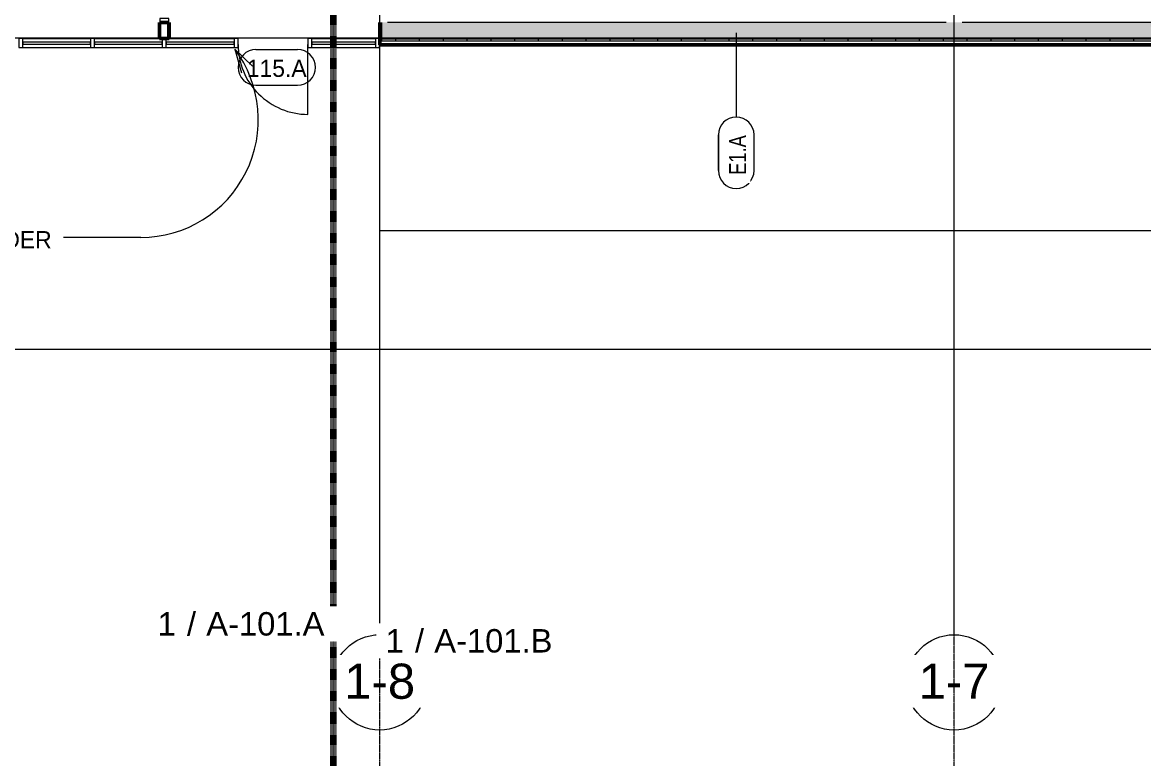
# Model space of a CAD drawing. Header units: inches. Extents: x 15537 to 31673, y -30778 to -16067.
# Drawn here: x 24064 to 24629, y -23158 to -22787 of the extents above; entities that cross this region are included whole.
import ezdxf

# ---------------------------------------------------------------- set-up
doc = ezdxf.new("R2010")
doc.units = ezdxf.units.IN
doc.header["$MEASUREMENT"] = 0
doc.linetypes.add('Dash', pattern=[0.25, 0.125, -0.125])
doc.linetypes.add('Grid Line 1_2_', pattern=[0.875, 0.5, -0.125, 0.125, -0.125])
for name, color, linetype, lineweight in [('A-ANNO-MATC', 214, 'Dash', 140), ('A-DOOR', 31, 'Continuous', 13), ('A-DOOR-IDEN', 31, 'Continuous', 9), ('A-GLAZ-CURT', 52, 'Continuous', 9), ('A-GLAZ-CWMG', 51, 'Continuous', 9), ('A-WALL', 113, 'Continuous', 13), ('A-WALL-IDEN', 211, 'Continuous', 9), ('A-WALL-PATT', 111, 'Continuous', 50), ('Conc', 7, 'Continuous', 9), ('G-ANNO-SYMB', 111, 'Continuous', 9), ('G-ANNO-TEXT', 231, 'Continuous', 9), ('I-WALL', 2, 'Continuous', 13), ('S-GRID', 1, 'Continuous', 9), ('S-GRID-IDEN', 1, 'Continuous', 9)]:
    doc.layers.add(name, color=color, linetype=linetype, lineweight=lineweight)
doc.styles.add('Arial', font='arial.ttf', dxfattribs={"height": 17.703593})
doc.styles.add('Arial_2', font='arial.ttf', dxfattribs={"height": 0.122942})
doc.styles.add('Arial_3', font='arial.ttf', dxfattribs={"height": 11.802395})
doc.styles.add('Century Gothic', font='GOTHIC.TTF', dxfattribs={"height": 8.622671})
doc.styles.add('Century Gothic_1', font='GOTHIC.TTF', dxfattribs={"width": 0.8, "height": 8.622671})

# ---------------------------------------------------------------- blocks, each defined once
blk = doc.blocks.new('System Panel - Exterior Glazing-1307209-First Floor Plan - Enlarged')
at = {"layer": 'A-GLAZ-CURT', "lineweight": 13}
for p, q in [((16.03125, -0.25), (-16.03125, -0.25)), ((-16.03125, -0.25), (-16.03125, -1.25)), ((-16.03125, -1.25), (16.03125, -1.25)), ((16.03125, -1.25), (16.03125, -0.25))]:
    blk.add_line(p, q, dxfattribs=at)
at = {"layer": 'A-GLAZ-CURT'}
for p, q in [((-16.03125, -1.25), (-16.03125, -0.25)), ((16.03125, -0.25), (-16.03125, -0.25)), ((-16.03125, -1.25), (16.03125, -1.25)), ((16.03125, -0.25), (16.03125, -1.25))]:
    blk.add_line(p, q, dxfattribs=at)
blk = doc.blocks.new('Door_Single_Storefront - one-1371399-First Floor Plan - Enlarged')
at = {"layer": 'A-DOOR'}
blk.add_line((-17.59375, 35.1875), (-17.59375, 0), dxfattribs=at)
blk.add_arc((-17.59375, 0), 35.1875, 360, 90, dxfattribs=at)
blk = doc.blocks.new('System Panel - Exterior Glazing-827433-First Floor Plan - Enlarged')
at = {"layer": 'A-GLAZ-CURT', "lineweight": 13}
for p, q in [((17.09375, -0.25), (-17.09375, -0.25)), ((-17.09375, -0.25), (-17.09375, -1.25)), ((-17.09375, -1.25), (17.09375, -1.25)), ((17.09375, -1.25), (17.09375, -0.25))]:
    blk.add_line(p, q, dxfattribs=at)
at = {"layer": 'A-GLAZ-CURT'}
for p, q in [((-17.09375, -1.25), (-17.09375, -0.25)), ((17.09375, -0.25), (-17.09375, -0.25)), ((-17.09375, -1.25), (17.09375, -1.25)), ((17.09375, -0.25), (17.09375, -1.25))]:
    blk.add_line(p, q, dxfattribs=at)
blk = doc.blocks.new('Rectangular Mullion - Exterior 2_ x 4_5_-1307206-First Floor Plan - Enlarged')
at = {"layer": 'A-GLAZ-CWMG'}
for p, q in [((24209.7, -22795.43), (24241.77, -22795.43)), ((24209.7, -22799.93), (24241.77, -22799.93))]:
    blk.add_line(p, q, dxfattribs=at)
blk = doc.blocks.new('Rectangular Mullion - Exterior 2_ x 4_5_-1146644-First Floor Plan - Enlarged')
at = {"layer": 'A-GLAZ-CWMG'}
for p, q in [((24136.33, -22799.93), (24170.52, -22799.93)), ((24137.7, -22795.43), (24170.52, -22795.43))]:
    blk.add_line(p, q, dxfattribs=at)
blk = doc.blocks.new('Rectangular Mullion - Exterior 2_ x 4_5_-769200-First Floor Plan - Enlarged')
at = {"layer": 'A-GLAZ-CWMG'}
for p, q in [((24100.14, -22795.43), (24132.95, -22795.43)), ((24100.14, -22799.93), (24134.33, -22799.93))]:
    blk.add_line(p, q, dxfattribs=at)
blk = doc.blocks.new('Rectangular Mullion - Exterior 2_ x 4_5_-1142342-First Floor Plan - Enlarged')
at = {"layer": 'A-GLAZ-CWMG', "lineweight": 20}
for p, q in [((0, 3), (-2, 3)), ((-2, 3), (-2, -1.5)), ((0, -1.5), (0, 3)), ((-2, -1.5), (0, -1.5))]:
    blk.add_line(p, q, dxfattribs=at)
blk = doc.blocks.new('Rectangular Mullion - Exterior 2_ x 4_5_-1115231-First Floor Plan - Enlarged')
at = {"layer": 'A-GLAZ-CWMG', "lineweight": 20}
for p, q in [((-1, 3), (1, 3)), ((-1, -1.5), (-1, 3)), ((1, 3), (1, -1.5)), ((1, -1.5), (-1, -1.5))]:
    blk.add_line(p, q, dxfattribs=at)
blk = doc.blocks.new('Rectangular Mullion - Exterior 2_ x 4_5_-V13-First Floor Plan - Enlarged')
at = {"layer": 'A-GLAZ-CWMG'}
for p, q in [((26281.52, -22795.37), (26281.52, -22761.18)), ((26286.02, -22795.37), (26286.02, -22761.18))]:
    blk.add_line(p, q, dxfattribs=at)
blk = doc.blocks.new('Rectangular Mullion - Exterior 2_ x 4_5_-1142495-First Floor Plan - Enlarged')
at = {"layer": 'A-GLAZ-CWMG', "lineweight": 20}
for p, q in [((0, 3), (-2, 3)), ((-2, 3), (-2, -1.5)), ((0, -1.5), (0, 3)), ((-2, -1.5), (0, -1.5))]:
    blk.add_line(p, q, dxfattribs=at)
blk = doc.blocks.new('Grid - Grid Head - Circle-14747-First Floor Plan - Enlarged')
at = {"layer": 'S-GRID-IDEN'}
blk.add_circle((0, 0), 0.25, dxfattribs=at)
blk = doc.blocks.new('Door Tag - Door Tag-4658-First Floor Plan - Enlarged')
at = {"layer": 'A-DOOR-IDEN', "color": 153}
for p, q in [((-0.109375, 0.09375), (0.109375, 0.09375)), ((-0.109375, -0.09375), (0.109375, -0.09375))]:
    blk.add_line(p, q, dxfattribs=at)
for centre, start, end in [((-0.109375, 0), 90, 270), ((0.109375, 0), 270, 90)]:
    blk.add_arc(centre, 0.09375, start, end, dxfattribs=at)
blk = doc.blocks.new('View Reference - View Reference-80209-First Floor Plan - Enlarged')
at = {"layer": 'G-ANNO-SYMB', "insert": (0.0027, 0.0662), "char_height": 0.1229, "width": 0.057, "attachment_point": 2, "line_spacing_factor": 0.938532, "style": 'Arial_2', "bg_fill": 3, "box_fill_scale": 1.25, "bg_fill_color": 0, "bg_fill_transparency": 0}
blk.add_mtext('/', dxfattribs=at)
blk = doc.blocks.new('Wall Tag - 1_4_-1369832-First Floor Plan - Enlarged')
at = {"layer": 'A-WALL-IDEN', "color": 153}
for p, q in [((-0.0822, 0.0968), (0.1053, 0.0968)), ((0.1053, 0.0968), (-0.0822, 0.0968)), ((-0.0822, -0.0907), (0.1053, -0.0907)), ((-0.0822, -0.0907), (0.1053, -0.0907))]:
    blk.add_line(p, q, dxfattribs=at)
for centre, start, end in [((-0.0822, 0.0031), 90, 270), ((-0.0822, 0.0031), 90, 270), ((0.1053, 0.0031), 270, 90), ((0.1053, 0.0031), 270, 90)]:
    blk.add_arc(centre, 0.0937, start, end, dxfattribs=at)

msp = doc.modelspace()

# ---------------------------------------------------------------- hatches: boundary and pattern name
at = {"layer": 'A-WALL-PATT', "lineweight": 9}
h = msp.add_hatch(dxfattribs=at)
h.set_pattern_fill('FP_13', color=256, style=0, pattern_type=2)
h.set_pattern_definition([(0, (0, 0), (30.72, 7.68), [1.267, -21.773, 1.267, -21.773, -122.88]), (0, (0, 0), (30.72, 7.68), [-46.08, 1.267, -44.813, 1.267, -21.773, -53.76]), (0, (0, 0), (30.72, 7.68), [-115.2, 1.267, -14.093, 1.267, -37.133]), (120, (11.52, 3.84), (-22.0110751, 22.7643004), [1.267, -21.773, 1.267, -21.773, -122.88]), (120, (11.52, 3.84), (-22.0110751, 22.7643004), [-46.08, 1.267, -44.813, 1.267, -21.773, -53.76]), (120, (11.52, 3.84), (-22.0110751, 22.7643004), [-115.2, 1.267, -14.093, 1.267, -37.133]), (240, (15.36, 19.2), (-8.7089249, -30.4443004), [1.267, -21.773, 1.267, -21.773, -122.88]), (240, (15.36, 19.2), (-8.7089249, -30.4443004), [-46.08, 1.267, -44.813, 1.267, -21.773, -53.76]), (240, (15.36, 19.2), (-8.7089249, -30.4443004), [-115.2, 1.267, -14.093, 1.267, -37.133])])
h.paths.add_polyline_path([(24137.07773, -22795.42781), (24137.70273, -22795.42781), (24137.70273, -22787.30281), (24137.07773, -22787.30281), (24137.07773, -22794.80281), (24133.57773, -22794.80281), (24133.57773, -22795.42781)], flags=0)
h.paths.add_polyline_path([(24137.70273, -22687.92781), (24137.70273, -22687.05281), (24137.07773, -22687.05281), (24137.07773, -22687.92781)], flags=0)
h.paths.add_polyline_path([(24137.70273, -22683.55281), (24137.70273, -22677.30281), (24135.32773, -22677.30281), (24135.32773, -22677.92781), (24137.07773, -22677.92781), (24137.07773, -22683.55281)], flags=0)
h.paths.add_polyline_path([(24137.70273, -22645.30281), (24137.70273, -22558.61531), (24135.32773, -22558.61531), (24135.32773, -22559.24031), (24137.07773, -22559.24031), (24137.07773, -22644.67781), (24135.32773, -22644.67781), (24135.32773, -22645.30281)], flags=0)
h.paths.add_polyline_path([(24135.32773, -22526.61531), (24137.70273, -22526.61531), (24137.70273, -22520.99031), (24137.07773, -22520.99031), (24137.07773, -22525.99031), (24135.32773, -22525.99031)], flags=0)
h = msp.add_hatch(dxfattribs=at)
h.set_pattern_fill('FP_14', color=256, style=0, pattern_type=2)
h.set_pattern_definition([(161.57, (0.48, 0.48), (-3.839953776, -1.544e-05), [0, -27.322, 3.034, 0]), (18.43, (-0.48, 0.48), (-3.839953776, 1.544e-05), [0, -27.322, 3.034, 0]), (108.43, (0.48, 0.48), (1.919622, -9.60052459), [9.106, -21.25]), (71.57, (-0.48, 0.48), (1.919622, 9.60052459), [9.106, -21.25])])
h.paths.add_polyline_path([(25073.32773, -22795.30281), (25073.32773, -22787.30281), (24244.76523, -22787.30281), (24244.76523, -22795.30281), (24927.20856, -22795.30281)], flags=0)
h = msp.add_hatch(dxfattribs=at)
h.set_pattern_fill('FP_16', color=256, style=0, pattern_type=2)
h.set_pattern_definition([(0, (0, 0), (0, 12), []), (90, (0, 0), (-12, 7e-16), [])])
h.paths.add_polyline_path([(24585.48782, -22796.80281), (25073.32773, -22796.80281), (25073.32773, -22795.80281), (24244.76523, -22795.80281), (24244.76523, -22796.80281)], flags=0)

# ---------------------------------------------------------------- linework, layer by layer
at = {"layer": 'A-WALL'}
for p, q in [((24133.57773, -22794.80281), (24133.57773, -22787.30281)), ((24137.07773, -22794.80281), (24137.07773, -22787.30281)), ((24244.76523, -22787.30281), (24244.76523, -22796.80281)), ((24529.39023, -22787.30281), (24247.89023, -22787.30281)), ((24818.89023, -22787.30281), (24537.39023, -22787.30281)), ((24133.57773, -22794.80281), (24137.07773, -22794.80281)), ((25074.07773, -22796.80281), (24244.01523, -22796.80281)), ((25074.07773, -22798.30281), (24244.01523, -22798.30281)), ((25073.32773, -22795.30281), (24244.76523, -22795.30281)), ((25073.32773, -22795.80281), (24244.76523, -22795.80281))]:
    msp.add_line(p, q, dxfattribs=at)
at = {"layer": 'A-WALL', "lineweight": 50}
for p, q in [((24244.01523, -22787.30281), (24244.01523, -22798.61531)), ((24244.01523, -22798.61531), (25074.07773, -22798.61531))]:
    msp.add_line(p, q, dxfattribs=at)
at = {"layer": 'A-WALL-IDEN', "color": 153}
msp.add_line((24423.57185, -22792.58406), (24423.57185, -22834.97938), dxfattribs=at)
at = {"layer": 'Conc'}
for p, q in [((24244.01523, -22892.06748), (24244.01523, -22799.42781)), ((24244.01523, -22892.06748), (25981.01523, -22892.06748)), ((26158.89344, -22952.06748), (23703.90309, -22952.06748))]:
    msp.add_line(p, q, dxfattribs=at)
at = {"layer": 'G-ANNO-TEXT', "color": 145}
for p, q in [((24170.82434, -22800.71464), (24179.7817, -22809.32303)), ((24170.82434, -22800.71464), (24174.27745, -22812.6484)), ((24123.43602, -22895.64849), (24084.48182, -22895.64849))]:
    msp.add_line(p, q, dxfattribs=at)
msp.add_arc((24123.43602, -22836.35411), 59.29438, 270, 36.9458344, dxfattribs=at)
at = {"layer": 'I-WALL', "lineweight": 50}
for p, q in [((24137.70273, -22787.30281), (24132.95273, -22787.30281)), ((24132.95273, -22787.30281), (24132.95273, -22795.42781)), ((24137.70273, -22795.42781), (24137.70273, -22787.30281)), ((24132.95273, -22795.42781), (24137.70273, -22795.42781))]:
    msp.add_line(p, q, dxfattribs=at)
at = {"layer": 'S-GRID', "linetype": 'Grid Line 1_2_'}
for p, q in [((24243.89023, -23095.79981), (24243.89023, -20550.05281)), ((24533.39023, -23095.79981), (24533.39023, -20550.05281)), ((26379.34156, -22795.30281), (21519.35909, -22795.30281)), ((26671.06441, -22795.30281), (21852.86259, -22795.30281))]:
    msp.add_line(p, q, dxfattribs=at)

# ---------------------------------------------------------------- block references
at = {"layer": 'A-DOOR', "rotation": 180}
msp.add_blockref('Door_Single_Storefront - one-1371399-First Floor Plan - Enlarged', (24190.10898, -22798.42781), dxfattribs=at)
at = {"layer": 'A-DOOR-IDEN', "color": 153, "xscale": 95.99999999999994, "yscale": 95.99999999999994, "zscale": 95.99999999999994}
msp.add_blockref('Door Tag - Door Tag-4658-First Floor Plan - Enlarged', (24192.03231, -22809.94788), dxfattribs=at)
at = {"layer": 'A-GLAZ-CURT', "rotation": 180}
for name, p in [('System Panel - Exterior Glazing-827433-First Floor Plan - Enlarged', (24081.04648, -22798.42781)), ('System Panel - Exterior Glazing-827433-First Floor Plan - Enlarged', (24117.23398, -22798.42781)), ('System Panel - Exterior Glazing-827433-First Floor Plan - Enlarged', (24153.42148, -22798.42781)), ('System Panel - Exterior Glazing-1307209-First Floor Plan - Enlarged', (24225.73398, -22798.42781))]:
    msp.add_blockref(name, p, dxfattribs=at)
at = {"layer": 'A-GLAZ-CWMG', "rotation": 270}
for name, p in [('Rectangular Mullion - Exterior 2_ x 4_5_-1142495-First Floor Plan - Enlarged', (24134.57773, -22787.30281)), ('Rectangular Mullion - Exterior 2_ x 4_5_-V13-First Floor Plan - Enlarged', (46859.31804, 3486.08741))]:
    msp.add_blockref(name, p, dxfattribs=at)
at = {"layer": 'A-GLAZ-CWMG', "extrusion": (0, 0, -1)}
for p in [(-24062.95273, -22798.42781), (-24099.14023, -22798.42781), (-24135.32773, -22798.42781), (-24171.51523, -22798.42781), (-24208.70273, -22798.42781)]:
    msp.add_blockref('Rectangular Mullion - Exterior 2_ x 4_5_-1115231-First Floor Plan - Enlarged', p, dxfattribs=at)
at = {"layer": 'A-GLAZ-CWMG'}
for name, p in [('Rectangular Mullion - Exterior 2_ x 4_5_-769200-First Floor Plan - Enlarged', (0, 0)), ('Rectangular Mullion - Exterior 2_ x 4_5_-1146644-First Floor Plan - Enlarged', (0, 0)), ('Rectangular Mullion - Exterior 2_ x 4_5_-1307206-First Floor Plan - Enlarged', (0, 0)), ('Rectangular Mullion - Exterior 2_ x 4_5_-1142342-First Floor Plan - Enlarged', (24243.76523, -22798.42781))]:
    msp.add_blockref(name, p, dxfattribs=at)
at = {"layer": 'A-WALL-IDEN', "color": 153, "xscale": 95.99999999999994, "yscale": 95.99999999999994, "zscale": 95.99999999999994, "rotation": 89.99999999999991}
msp.add_blockref('Wall Tag - 1_4_-1369832-First Floor Plan - Enlarged', (24423.86556, -22854.08406), dxfattribs=at)
at = {"layer": 'G-ANNO-SYMB', "xscale": 95.99999999999994, "yscale": 95.99999999999994, "zscale": 95.99999999999994}
msp.add_blockref('View Reference - View Reference-80209-First Floor Plan - Enlarged', (24148.79441, -23090.75935), dxfattribs=at)
at = {"layer": 'S-GRID-IDEN', "xscale": 95.99999999999994, "yscale": 95.99999999999994, "zscale": 95.99999999999994}
for p in [(24243.89023, -23119.79981), (24533.39023, -23119.79981)]:
    msp.add_blockref('Grid - Grid Head - Circle-14747-First Floor Plan - Enlarged', p, dxfattribs=at)

# ---------------------------------------------------------------- texts
at = {"layer": 'A-DOOR-IDEN', "insert": (24191.99099, -22806.11657), "char_height": 8.622671, "width": 38.124, "attachment_point": 2, "line_spacing_factor": 0.984117, "style": 'Century Gothic'}
msp.add_mtext('115.A', dxfattribs=at)
at = {"layer": 'G-ANNO-TEXT', "color": 145, "insert": (23994.63182, -22892.44011), "char_height": 8.6226708, "width": 98.604, "attachment_point": 1, "line_spacing_factor": 0.984117, "style": 'Century Gothic'}
msp.add_mtext('CARD READER', dxfattribs=at)

# ---------------------------------------------------------------- next in the draw order: texts
at = {"layer": 'A-WALL-IDEN', "insert": (24419.93122, -22854.11292), "char_height": 8.622671, "width": 23.76, "attachment_point": 2, "rotation": 90, "line_spacing_factor": 0.984117, "style": 'Century Gothic_1', "bg_fill": 3, "box_fill_scale": 1.25, "bg_fill_color": 0, "bg_fill_transparency": 0}
msp.add_mtext('E1.A', dxfattribs=at)
at = {"layer": 'G-ANNO-SYMB', "insert": (24141.11609, -23084.40195), "char_height": 11.8024, "width": 10.944, "attachment_point": 3, "line_spacing_factor": 0.938532, "style": 'Arial_3', "bg_fill": 3, "box_fill_scale": 1.25, "bg_fill_color": 0, "bg_fill_transparency": 0}
msp.add_mtext('1', dxfattribs=at)
at = {"layer": 'S-GRID-IDEN', "char_height": 17.703593, "width": 42.552, "attachment_point": 2, "line_spacing_factor": 0.938532, "style": 'Arial', "bg_fill": 3, "box_fill_scale": 1.25, "bg_fill_color": 0, "bg_fill_transparency": 0}
for s, insert in [('1-8', (24243.88561, -23110.36295)), ('1-7', (24533.38561, -23110.36295))]:
    msp.add_mtext(s, dxfattribs=dict(at, insert=insert))

# ---------------------------------------------------------------- next in the draw order: linework, layer by layer
at = {"layer": 'A-ANNO-MATC', "color": 163}
msp.add_line((24220.4473, -20466.80665), (24220.4473, -23559.46055), dxfattribs=at)
at = {"layer": 'S-GRID', "linetype": 'Grid Line 1_2_'}
for p, q in [((24243.89023, -23413.24119), (24243.89023, -20902.42781)), ((24533.39023, -23413.24119), (24533.39023, -20902.42781))]:
    msp.add_line(p, q, dxfattribs=at)

# ---------------------------------------------------------------- next in the draw order: block references
at = {"layer": 'G-ANNO-SYMB', "xscale": 95.99999999999994, "yscale": 95.99999999999994, "zscale": 95.99999999999994}
msp.add_blockref('View Reference - View Reference-80209-First Floor Plan - Enlarged', (24263.71076, -23099.30096), dxfattribs=at)

# ---------------------------------------------------------------- next in the draw order: texts
at = {"layer": 'G-ANNO-SYMB', "line_spacing_factor": 0.938532, "style": 'Arial_3', "bg_fill": 3, "box_fill_scale": 1.25, "bg_fill_color": 0, "bg_fill_transparency": 0}
for s, insert, char_height, width, attachment_point in [('A-101.A', (24156.47447, -23084.40342), 11.802395, 70.992, 1), ('1', (24256.03245, -23092.94357), 11.8024, 10.944, 3), ('A-101.B', (24271.39083, -23092.94503), 11.802395, 70.992, 1)]:
    msp.add_mtext(s, dxfattribs=dict(at, insert=insert, char_height=char_height, width=width, attachment_point=attachment_point))

doc.saveas('drawing.dxf')
